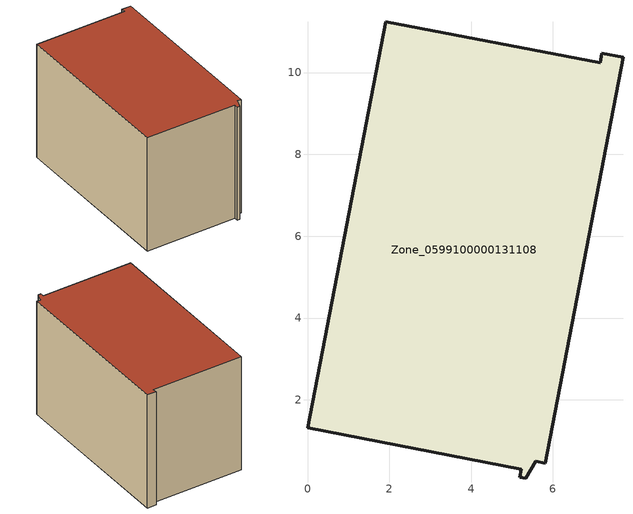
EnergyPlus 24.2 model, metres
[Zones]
Zone_0599100000131108
 floor ground (C_G): 5.58,0.5 5.33,0.08 5.19,0.11 5.23,0.31 0,1.32 1.91,11.24 7.15,10.24 7.19,10.47 7.71,10.37 5.81,0.45 z0
 wall outside (C_F): 7.15,10.24 1.91,11.24 0,1.32 5.23,0.31 5.19,0.11 5.33,0.08 5.58,0.5 5.81,0.45 7.71,10.37 7.19,10.47 7.15,10.24 z0:6.93
 roof outside (C_R): 5.33,0.08 5.58,0.5 5.81,0.45 7.71,10.37 7.19,10.47 7.15,10.24 1.91,11.24 0,1.32 5.23,0.31 5.19,0.11 z6.93
[BUILDING]
Pand.0599100000131108: North Axis=0; Terrain=City; Loads Convergence Tolerance Value=0.04; Temperature Convergence Tolerance Value=0.4; Solar Distribution=FullExterior; Maximum Number of Warmup Days=25; Minimum Number of Warmup Days=1
[Site:Location]
Rotterdam.The.Hague.AP_ZH_NLD Design_Conditions: Latitude=51.96; Longitude=4.45; Time Zone=1; Elevation=-4.5
[SITE:GROUNDTEMPERATURE:BUILDINGSURFACE]
18, 18, 18, 18, 18, 18, 18, 18, 18, 18, 18, 18
[MATERIAL] Thermal Absorptance=0.9; Solar Absorptance=0.7; Visible Absorptance=0.7
Name | Roughness | Thickness | Conductivity | Density | Specific Heat
G.TC.1992-2005 | MediumSmooth | 0.15 | 0.06 | 540 | 1210
F.TC.1992-2005 | Rough | 0.3 | 0.12 | 1920 | 840
R.TC.1992-2005 | MediumRough | 0.2 | 0.08 | 1500 | 1000
[CONSTRUCTION]
C_G: G.TC.1992-2005
C_F: F.TC.1992-2005
C_R: R.TC.1992-2005
[ZONE]
Zone_0599100000131108: Type=1; Multiplier=1; Ceiling Height=Autocalculate; Volume=Autocalculate; Floor Area=autocalculate; Part of Total Floor Area=Yes
[ZONEINFILTRATION:DESIGNFLOWRATE]
Infil_Zone_0599100000131108: Zone or ZoneList or Space or SpaceList=Zone_0599100000131108; Schedule=AlwaysOn; Design Flow Rate Calculation Method=Flow/Area; Flow Rate per Floor Area=0.0015; Constant Term Coefficient=1; Temperature Term Coefficient=0; Velocity Term Coefficient=0; Velocity Squared Term Coefficient=0
[HVACTEMPLATE:ZONE:IDEALLOADSAIRSYSTEM]
Zone_0599100000131108: Maximum Heating Supply Air Temperature=50; Minimum Cooling Supply Air Temperature=13; Maximum Heating Supply Air Humidity Ratio=0.0156; Minimum Cooling Supply Air Humidity Ratio=0.0077; Heating Limit=NoLimit; Cooling Limit=NoLimit; Dehumidification Control Type=ConstantSensibleHeatRatio; Cooling Sensible Heat Ratio=0.7; Dehumidification Setpoint=60; Humidification Control Type=None; Humidification Setpoint=30; Outdoor Air Method=None; Outdoor Air Flow Rate per Person=0.00944; Outdoor Air Flow Rate per Zone Floor Area=0; Outdoor Air Flow Rate per Zone=0; Demand Controlled Ventilation Type=None; Outdoor Air Economizer Type=NoEconomizer; Heat Recovery Type=None; Sensible Heat Recovery Effectiveness=0.7; Latent Heat Recovery Effectiveness=0.65
[ZONECONTROL:THERMOSTAT]
ThermostatControl_Zone_0599100000131108: Zone or ZoneList=Zone_0599100000131108; Control Type Schedule=DualSetpointControlType; Control 1=Thermostat_Zone_0599100000131108; Temperature Difference Between Cutout And Setpoint=0
[THERMOSTATSETPOINT:DUALSETPOINT]
Thermostat_Zone_0599100000131108: Heating Setpoint Temperature Schedule=HeatingSetpoint_Zone_0599100000131108; Cooling Setpoint Temperature Schedule=CoolingSetpoint_Zone_0599100000131108
[SCHEDULE:COMPACT]
HeatingSetpoint_Zone_0599100000131108: Through: 12/31, For: AllDays, Until: 24:00, 21
CoolingSetpoint_Zone_0599100000131108: Through: 12/31, For: AllDays, Until: 24:00, 24
DualSetpointControlType: Through: 12/31, For: AllDays, Until: 24:00, 4
AlwaysOn: Through: 12/31, For: AllDays, Until: 24:00, 1
